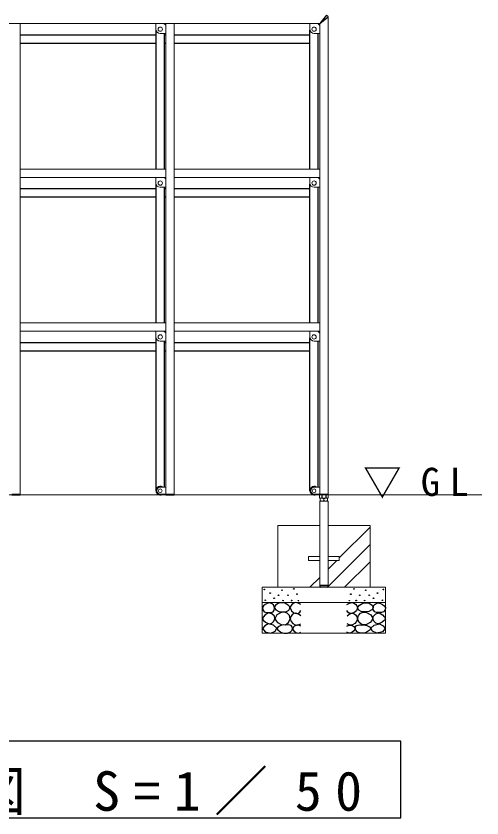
# Model space of a CAD drawing. Units: millimetres, scale not verified. Extents: x -19540 to 0, y -2746 to 13350.
# Drawn here: x -10880 to -9367, y 2009 to 4615 of the extents above; entities that cross this region are included whole.
import ezdxf

# ---------------------------------------------------------------- set-up
doc = ezdxf.new("R2010")
doc.units = ezdxf.units.MM
doc.layers.add('線', color=7, linetype='Continuous', lineweight=13)
doc.layers.add('補助', color=2, linetype='Continuous', lineweight=13)
doc.styles.add('ＭＳ ゴシック', font='')
doc.styles.get('ＭＳ ゴシック').set_extended_font_data('MS Gothic')

msp = doc.modelspace()

# ---------------------------------------------------------------- linework, layer by layer
at = {"layer": '線', "color": 2, "lineweight": 25}
for p, q in [((-9871.769, 4617.922), (-9893.969, 4590.722)), ((-9893.969, 4590.722), (-9866.769, 4612.922)), ((-10425.569, 4117.922), (-10425.569, 4569.4)), ((-9925.569, 4117.922), (-9925.569, 4569.4)), ((-10398.369, 4117.922), (-10398.369, 4558.722)), ((-9898.369, 4117.922), (-9898.369, 4558.722)), ((-10425.569, 3617.922), (-10425.569, 4069.4)), ((-9925.569, 3617.922), (-9925.569, 4069.4)), ((-10398.369, 3617.922), (-10398.369, 4058.722)), ((-9898.369, 3617.922), (-9898.369, 4058.722)), ((-10425.569, 3072.723), (-10425.569, 3569.4)), ((-10398.369, 3083.722), (-10398.369, 3558.722)), ((-9925.569, 3072.723), (-9925.569, 3569.4)), ((-9898.369, 3083.723), (-9898.369, 3558.722)), ((-10893.969, 3061.022), (-10866.769, 3061.022)), ((-10393.969, 3061.022), (-10366.769, 3061.022)), ((-9887.298, 3061.023), (-9887.298, 3049.383)), ((-9873.441, 3061.023), (-9873.441, 3049.383)), ((-9893.969, 2764.123), (-9893.969, 2762.123)), ((-9866.769, 2764.123), (-9893.969, 2764.123)), ((-9866.769, 2764.123), (-9866.769, 2762.123)), ((-9869.769, 2759.123), (-9890.969, 2759.123))]:
    msp.add_line(p, q, dxfattribs=at)
at = {"layer": '線'}
for p, q in [((-9893.969, 4590.722), (-11866.769, 4590.722)), ((-10866.769, 3058.722), (-10866.769, 4590.722)), ((-10425.969, 4589.722), (-10425.969, 4572.722)), ((-10424.969, 4590.722), (-10399.384, 4590.722)), ((-10398.676, 4590.43), (-10394.262, 4586.015)), ((-10393.969, 3058.722), (-10393.969, 4590.722)), ((-10366.769, 3058.722), (-10366.769, 4590.722)), ((-9925.969, 4589.722), (-9925.969, 4572.722)), ((-9924.969, 4590.722), (-9899.384, 4590.722)), ((-9898.677, 4590.43), (-9894.262, 4586.015)), ((-9893.969, 3061.023), (-9893.969, 4590.722)), ((-9866.769, 3061.023), (-9866.769, 4612.922)), ((-10393.969, 4585.308), (-10393.969, 4559.722)), ((-9893.969, 4585.308), (-9893.969, 4559.722)), ((-10411.969, 4558.722), (-10394.969, 4558.722)), ((-9911.969, 4558.722), (-9894.969, 4558.722)), ((-10393.969, 4117.922), (-10866.769, 4117.922)), ((-9893.969, 4117.922), (-10366.769, 4117.922)), ((-10393.969, 4090.722), (-10866.769, 4090.722)), ((-10425.969, 4089.722), (-10425.969, 4072.722)), ((-10424.969, 4090.722), (-10399.384, 4090.722)), ((-10398.676, 4090.43), (-10394.262, 4086.015)), ((-10393.969, 4085.308), (-10393.969, 4059.722)), ((-9893.969, 4090.722), (-10366.769, 4090.722)), ((-9925.969, 4089.722), (-9925.969, 4072.722)), ((-9924.969, 4090.722), (-9899.384, 4090.722)), ((-9898.677, 4090.43), (-9894.262, 4086.015)), ((-9893.969, 4085.308), (-9893.969, 4059.722)), ((-10411.969, 4058.722), (-10394.969, 4058.722)), ((-9911.969, 4058.722), (-9894.969, 4058.722)), ((-10393.969, 3617.922), (-10866.769, 3617.922)), ((-9893.969, 3617.922), (-10366.769, 3617.922)), ((-10393.969, 3590.722), (-10866.769, 3590.722)), ((-10425.969, 3589.722), (-10425.969, 3572.722)), ((-10424.969, 3590.722), (-10399.384, 3590.722)), ((-10398.676, 3590.43), (-10394.262, 3586.015)), ((-10393.969, 3585.308), (-10393.969, 3559.722)), ((-9893.969, 3590.722), (-10366.769, 3590.722)), ((-9925.969, 3589.722), (-9925.969, 3572.722)), ((-9924.969, 3590.722), (-9899.384, 3590.722)), ((-9898.677, 3590.43), (-9894.262, 3586.015)), ((-9893.969, 3585.308), (-9893.969, 3559.722)), ((-10411.969, 3558.722), (-10394.969, 3558.722)), ((-9911.969, 3558.722), (-9894.969, 3558.722)), ((-10393.969, 3083.722), (-10411.969, 3083.722)), ((-10393.969, 3083.722), (-10393.969, 3061.722)), ((-9893.969, 3083.723), (-9911.969, 3083.723)), ((-9893.969, 3083.723), (-9893.969, 3061.723)), ((-12393.969, 3059.123), (-9366.769, 3059.123)), ((-10893.969, 3058.722), (-10866.769, 3058.722)), ((-10393.969, 3061.722), (-10411.969, 3061.722)), ((-10393.969, 3058.722), (-10366.769, 3058.722)), ((-9893.969, 3061.723), (-9911.969, 3061.723)), ((-9894.226, 3061.023), (-9894.226, 3049.383)), ((-9894.226, 3061.023), (-9866.513, 3061.023)), ((-9894.226, 3049.383), (-9891.869, 3048.023)), ((-9893.969, 3061.023), (-9866.769, 3061.023)), ((-9866.513, 3049.383), (-9868.869, 3048.023)), ((-9866.513, 3061.023), (-9866.513, 3049.383)), ((-9893.969, 3038.923), (-9893.969, 2764.123)), ((-9866.769, 3038.923), (-9893.969, 3038.923)), ((-9892.369, 3048.923), (-9892.369, 3039.423)), ((-9892.369, 3048.923), (-9868.369, 3048.923)), ((-9892.369, 3039.423), (-9891.869, 3038.923)), ((-9891.869, 3048.023), (-9868.869, 3048.023)), ((-9891.869, 3038.923), (-9868.869, 3038.923)), ((-9880.369, 3048.923), (-9880.369, 3040.283)), ((-9868.369, 3039.423), (-9868.869, 3038.923)), ((-9868.369, 3048.923), (-9868.369, 3039.423)), ((-9866.769, 3038.923), (-9866.769, 2764.123)), ((-10030.369, 2959.123), (-10030.369, 2759.123)), ((-10030.369, 2959.123), (-9893.969, 2959.123)), ((-9866.769, 2959.123), (-9730.369, 2959.123)), ((-9730.369, 2959.123), (-9730.369, 2759.123)), ((-9893.969, 2859.123), (-9930.366, 2859.121)), ((-9930.366, 2859.121), (-9930.366, 2846.121)), ((-9893.969, 2846.123), (-9930.366, 2846.121)), ((-9830.371, 2859.125), (-9866.769, 2859.124)), ((-9830.371, 2846.125), (-9866.769, 2846.124)), ((-9830.371, 2859.125), (-9830.371, 2846.125)), ((-9893.969, 2764.123), (-9866.769, 2764.123)), ((-10080.369, 2759.123), (-10080.369, 2609.323)), ((-10080.369, 2759.123), (-9680.369, 2759.123)), ((-9680.369, 2759.123), (-9680.369, 2609.323)), ((-10080.369, 2709.123), (-9680.369, 2709.123)), ((-10080.369, 2609.323), (-9680.369, 2609.323))]:
    msp.add_line(p, q, dxfattribs=at)
at = {"layer": '線', "color": 4, "lineweight": 25}
for p, q in [((-10866.769, 4554.722), (-10425.569, 4554.722)), ((-10398.369, 4554.722), (-10393.969, 4554.722)), ((-10366.769, 4554.722), (-9925.569, 4554.722)), ((-10866.769, 4527.522), (-10425.569, 4527.522)), ((-10398.369, 4527.522), (-10393.969, 4527.522)), ((-10366.769, 4527.522), (-9925.569, 4527.522)), ((-10866.769, 4054.723), (-10425.569, 4054.723)), ((-10398.369, 4054.723), (-10393.969, 4054.723)), ((-10366.769, 4054.723), (-9925.569, 4054.723)), ((-10866.769, 4027.523), (-10425.569, 4027.523)), ((-10398.369, 4027.523), (-10393.969, 4027.523)), ((-10366.769, 4027.523), (-9925.569, 4027.523)), ((-10866.769, 3554.723), (-10425.569, 3554.723)), ((-10398.369, 3554.723), (-10393.969, 3554.723)), ((-10366.769, 3554.723), (-9925.569, 3554.723)), ((-10866.769, 3527.523), (-10425.569, 3527.523)), ((-10398.369, 3527.523), (-10393.969, 3527.523)), ((-10366.769, 3527.523), (-9925.569, 3527.523))]:
    msp.add_line(p, q, dxfattribs=at)
at = {"layer": '線', "color": 2, "lineweight": 25}
for points in [[(-10057.921, 2708.725), (-10064.383, 2706.184), (-10070.595, 2702.705), (-10076.453, 2698.667), (-10080.1, 2693.199), (-10079.088, 2685.617), (-10074.08, 2679.258), (-10067.214, 2676.668), (-10059.505, 2676.406), (-10051.893, 2677.011), (-10045.563, 2679.575), (-10041.811, 2684.861), (-10040.494, 2691.298), (-10041.342, 2696.504), (-10044.296, 2701.437), (-10050.456, 2706.265)], [(-10018.497, 2708.816), (-10023.401, 2708.199), (-10029.038, 2706.113), (-10037.009, 2700.325), (-10040.661, 2693.409), (-10039.786, 2689.447), (-10036.066, 2685.03), (-10026.575, 2680.257), (-10016.605, 2678.813), (-10009.254, 2678.64), (-10001.738, 2680.164), (-9994.139, 2684.779), (-9990.386, 2690.976), (-9991.355, 2695.629), (-9996.062, 2700.977), (-10006.73, 2707.183)], [(-9742.242, 2708.816), (-9737.338, 2708.199), (-9731.7, 2706.113), (-9723.729, 2700.325), (-9720.078, 2693.409), (-9720.952, 2689.447), (-9724.673, 2685.03), (-9734.164, 2680.257), (-9744.134, 2678.813), (-9751.484, 2678.64), (-9759, 2680.164), (-9766.599, 2684.779), (-9770.353, 2690.976), (-9769.384, 2695.629), (-9764.677, 2700.977), (-9754.008, 2707.183)], [(-9702.818, 2708.725), (-9696.356, 2706.184), (-9690.144, 2702.705), (-9684.286, 2698.667), (-9680.638, 2693.199), (-9681.65, 2685.617), (-9686.658, 2679.258), (-9693.524, 2676.668), (-9701.234, 2676.406), (-9708.846, 2677.011), (-9715.175, 2679.575), (-9718.928, 2684.861), (-9720.245, 2691.298), (-9719.396, 2696.504), (-9716.442, 2701.437), (-9710.283, 2706.265)], [(-10060.455, 2675.773), (-10065.784, 2672.98), (-10071.228, 2668.802), (-10077.677, 2661.982), (-10080.1, 2655.177), (-10076.472, 2650.35), (-10069.961, 2645.989), (-10063.323, 2641.701), (-10056.653, 2639.652), (-10049.009, 2642.098), (-10042.712, 2648.524), (-10039.606, 2656.801), (-10041.128, 2665.317), (-10049.286, 2672.567)], [(-10031.201, 2644.485), (-10018.611, 2637.629), (-10005.252, 2636.647), (-9994.968, 2644.101), (-9990.116, 2655.838), (-9992.396, 2666.616), (-9999.305, 2674.758), (-10008.131, 2678.192), (-10019.307, 2676.921), (-10033.062, 2668.866), (-10039.039, 2658), (-10036.403, 2650.807)], [(-9729.538, 2644.485), (-9742.127, 2637.629), (-9755.486, 2636.647), (-9765.77, 2644.101), (-9770.623, 2655.838), (-9768.342, 2666.616), (-9761.433, 2674.758), (-9752.608, 2678.192), (-9741.431, 2676.921), (-9727.677, 2668.866), (-9721.7, 2658), (-9724.335, 2650.807)], [(-9700.283, 2675.773), (-9694.954, 2672.98), (-9689.511, 2668.802), (-9683.062, 2661.982), (-9680.638, 2655.177), (-9684.266, 2650.35), (-9690.778, 2645.989), (-9697.415, 2641.701), (-9704.085, 2639.652), (-9711.73, 2642.098), (-9718.027, 2648.524), (-9721.133, 2656.801), (-9719.611, 2665.317), (-9711.453, 2672.567)], [(-10061.274, 2639.84), (-10072.594, 2633.821), (-10079.405, 2625.005), (-10070.919, 2613.736), (-10052.484, 2609.622), (-10038.13, 2615.732), (-10032.705, 2626.104), (-10043.486, 2635.213)], [(-10004.171, 2635.695), (-10011.706, 2636.322), (-10019.848, 2634.885), (-10028.776, 2630.827), (-10033.093, 2625.424), (-10030.406, 2620.742), (-10024.443, 2616.234), (-10017.965, 2612.391), (-10010.658, 2610.018), (-9998.809, 2610.251), (-9988.494, 2614.342), (-9983.79, 2619.15), (-9981.736, 2624.884), (-9982.796, 2630.032), (-9986.872, 2634.614), (-9995.27, 2637.155)], [(-9756.567, 2635.695), (-9749.033, 2636.322), (-9740.891, 2634.885), (-9731.963, 2630.827), (-9727.646, 2625.424), (-9730.333, 2620.742), (-9736.295, 2616.234), (-9742.774, 2612.391), (-9750.081, 2610.018), (-9761.929, 2610.251), (-9772.245, 2614.342), (-9776.948, 2619.15), (-9779.002, 2624.884), (-9777.943, 2630.032), (-9773.867, 2634.614), (-9765.468, 2637.155)], [(-9699.464, 2639.84), (-9688.145, 2633.821), (-9681.334, 2625.005), (-9689.82, 2613.736), (-9708.255, 2609.622), (-9722.609, 2615.732), (-9728.034, 2626.104), (-9717.252, 2635.213)]]:
    msp.add_lwpolyline(points, close=True, dxfattribs=at)
for points in [[(-9955.369, 2702.622), (-9963.796, 2707.477), (-9972.479, 2708.959), (-9978.099, 2707.271), (-9983.252, 2703.572), (-9987.724, 2698.263), (-9989.589, 2691.532), (-9985.921, 2682.761), (-9977.866, 2676.323), (-9969.567, 2673.944), (-9962.34, 2675.056), (-9958.29, 2678.432), (-9955.369, 2682.977)], [(-9805.369, 2702.622), (-9796.942, 2707.477), (-9788.259, 2708.959), (-9782.64, 2707.271), (-9777.487, 2703.572), (-9773.015, 2698.263), (-9771.149, 2691.532), (-9774.818, 2682.761), (-9782.873, 2676.323), (-9791.172, 2673.944), (-9798.398, 2675.056), (-9802.449, 2678.432), (-9805.369, 2682.977)], [(-9955.686, 2666.501), (-9962.827, 2671.963), (-9970.895, 2674.422), (-9977.6, 2673.198), (-9983.569, 2669.352), (-9987.961, 2663.571), (-9989.589, 2656.362), (-9986.925, 2647.753), (-9980.717, 2640.836), (-9973.078, 2636.964), (-9965.508, 2636.083), (-9960.355, 2637.523), (-9955.686, 2640.202)], [(-9805.053, 2666.501), (-9797.912, 2671.963), (-9789.844, 2674.422), (-9783.138, 2673.198), (-9777.17, 2669.352), (-9772.777, 2663.571), (-9771.149, 2656.362), (-9773.813, 2647.753), (-9780.021, 2640.836), (-9787.661, 2636.964), (-9795.23, 2636.083), (-9800.384, 2637.523), (-9805.053, 2640.202)], [(-9955.369, 2631.964), (-9961.387, 2635.283), (-9968.677, 2636.083), (-9977.393, 2631.75), (-9981.668, 2624.994), (-9981.055, 2621.324), (-9978.182, 2617.072), (-9971.02, 2611.601), (-9963.607, 2609.785), (-9959.311, 2610.836), (-9955.369, 2612.953)], [(-9805.369, 2631.964), (-9799.351, 2635.283), (-9792.062, 2636.083), (-9783.345, 2631.75), (-9779.071, 2624.994), (-9779.683, 2621.324), (-9782.556, 2617.072), (-9789.719, 2611.601), (-9797.131, 2609.785), (-9801.428, 2610.836), (-9805.369, 2612.953)]]:
    msp.add_lwpolyline(points, dxfattribs=at)
at = {"layer": '線'}
for centre, radius in [((-10411.969, 4572.722), 7), ((-9911.969, 4572.722), 7), ((-10411.969, 4072.722), 7), ((-9911.969, 4072.722), 7), ((-10411.969, 3572.722), 7), ((-9911.969, 3572.722), 7), ((-10411.969, 3072.722), 6), ((-9911.969, 3072.723), 6)]:
    msp.add_circle(centre, radius, dxfattribs=at)
at = {"layer": '線', "color": 2, "lineweight": 25}
for centre in [(-10073.763, 2751.499), (-10054.752, 2740.093), (-10016.414, 2749.282), (-9977.952, 2753.414), (-9967.952, 2736.386), (-9792.787, 2736.386), (-9782.786, 2753.414), (-9744.325, 2749.282), (-9705.986, 2740.093), (-9686.976, 2751.499), (-10070.595, 2716.646), (-10041.762, 2723.3), (-10027.82, 2732.805), (-10012.928, 2715.695), (-9996.873, 2732.872), (-9985.25, 2715.843), (-9963.086, 2715.303), (-9797.653, 2715.303), (-9775.488, 2715.843), (-9763.865, 2732.872), (-9747.811, 2715.695), (-9732.919, 2732.805), (-9718.977, 2723.3), (-9690.144, 2716.646)]:
    msp.add_circle(centre, 1, dxfattribs=at)
at = {"layer": '線'}
for centre, radius, start, end in [((-9871.769, 4612.922), 5, 0, 90), ((-9871.769, 4612.922), 5, 0, 90), ((-10424.969, 4589.722), 1, 90, 180), ((-10399.384, 4589.722), 1, 45, 90), ((-9924.969, 4589.722), 1, 90, 180), ((-9899.384, 4589.722), 1, 45, 90), ((-10411.969, 4572.722), 14, 180, 270), ((-10394.969, 4585.308), 1, 0, 45), ((-9911.969, 4572.722), 14, 180, 270), ((-9894.969, 4585.308), 1, 0, 45), ((-10394.969, 4559.722), 1, 270, 0), ((-9894.969, 4559.722), 1, 270, 0), ((-10424.969, 4089.722), 1, 90, 180), ((-10411.969, 4072.722), 14, 180, 270), ((-10399.384, 4089.722), 1, 45, 90), ((-10394.969, 4085.308), 1, 0, 45), ((-9924.969, 4089.722), 1, 90, 180), ((-9911.969, 4072.722), 14, 180, 270), ((-9899.384, 4089.722), 1, 45, 90), ((-9894.969, 4085.308), 1, 0, 45), ((-10394.969, 4059.722), 1, 270, 0), ((-9894.969, 4059.722), 1, 270, 0), ((-10424.969, 3589.722), 1, 90, 180), ((-10411.969, 3572.722), 14, 180, 270), ((-10399.384, 3589.722), 1, 45, 90), ((-10394.969, 3585.308), 1, 0, 45), ((-9924.969, 3589.722), 1, 90, 180), ((-9911.969, 3572.722), 14, 180, 270), ((-9899.384, 3589.722), 1, 45, 90), ((-9894.969, 3585.308), 1, 0, 45), ((-10394.969, 3559.722), 1, 270, 0), ((-9894.969, 3559.722), 1, 270, 0), ((-10411.969, 3072.722), 11, 90, 270), ((-9911.969, 3072.723), 11, 90, 270), ((-9886.369, 3056.542), 17.33, 249.74443, 290.25541), ((-9874.369, 3056.542), 17.33, 249.74443, 290.25541)]:
    msp.add_arc(centre, radius, start, end, dxfattribs=at)
at = {"layer": '線', "color": 2, "lineweight": 25}
for centre, radius, start, end in [((-10411.969, 3072.723), 13.6, 53.98043, 306.01814), ((-9911.969, 3072.723), 13.6, 53.98089, 306.0186), ((-9890.762, 3055.383), 6.928, 240.00001, 299.99999), ((-9880.369, 3066.344), 18.321, 247.78075, 292.21925), ((-9869.977, 3055.383), 6.928, 240.00001, 299.99999), ((-9890.969, 2762.123), 3, 180, 270), ((-9869.769, 2762.123), 3, 270, 0)]:
    msp.add_arc(centre, radius, start, end, dxfattribs=at)
at = {"layer": '補助'}
for p, q in [((-9830.371, 2854.241), (-9730.369, 2954.242)), ((-9866.802, 2761.684), (-9730.369, 2898.116)), ((-9866.769, 2817.842), (-9838.487, 2846.125)), ((-9813.236, 2759.123), (-9730.369, 2841.989)), ((-9925.489, 2759.123), (-9893.969, 2790.642)), ((-9869.363, 2759.123), (-9869.33, 2759.155))]:
    msp.add_line(p, q, dxfattribs=at)
at = {"layer": '補助', "lineweight": 25}
msp.add_lwpolyline([(-11630.369, 2259.123), (-11630.369, 2009.123), (-9630.369, 2009.123), (-9630.369, 2259.123)], close=True, dxfattribs=at)

# ---------------------------------------------------------------- texts
at = {"layer": '補助', "style": 'ＭＳ ゴシック'}
for s, insert, char_height, attachment_point in [('\\T1.5;▽GL', (-9752.947, 3047.456), 91.64, 7), ('\\T1.5;側面図\\~S=1／50', (-10630.369, 2017.456), 128.3, 8)]:
    msp.add_mtext(s, dxfattribs=dict(at, insert=insert, char_height=char_height, attachment_point=attachment_point))

doc.saveas('drawing.dxf')
